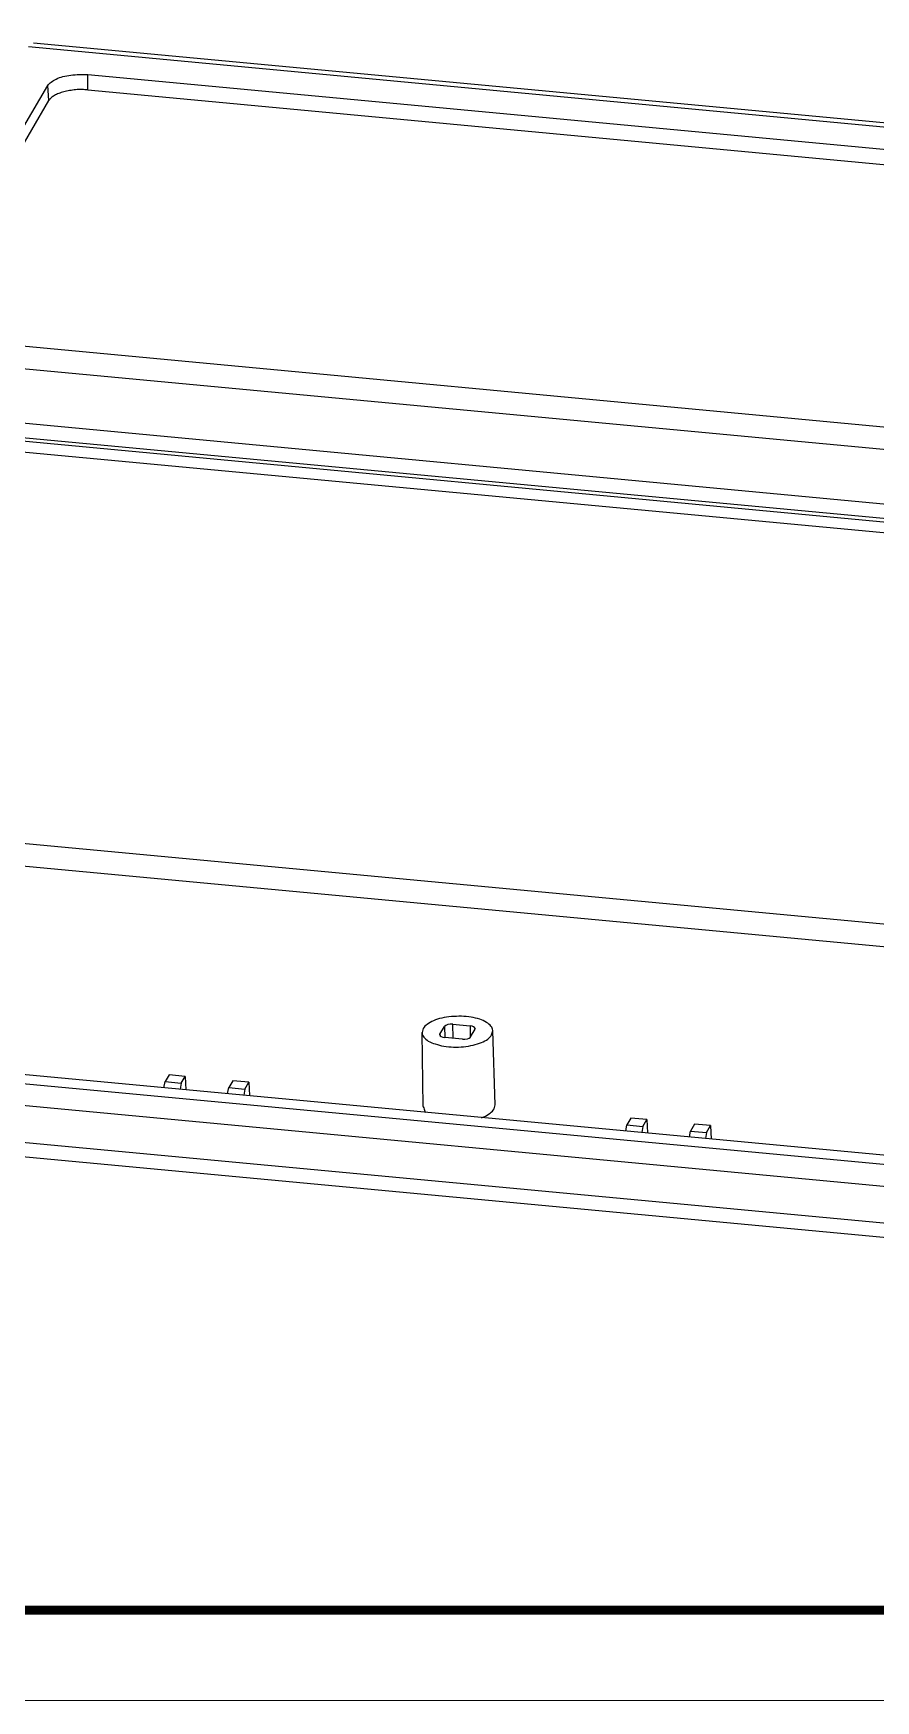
# Model space of a CAD drawing. Header units: millimetres. Extents: x 1690 to 2009, y -242 to -21.
# Drawn here: x 1741.9 to 1793.1, y -242.4 to -141.1 of the extents above; entities that cross this region are included whole.
import ezdxf

# ---------------------------------------------------------------- set-up
doc = ezdxf.new("R2010")
doc.units = ezdxf.units.MM
doc.layers.add('06___PRT_ALL_SURFS', color=7, linetype='Continuous')
doc.layers.add('from', color=7, linetype='Continuous', lineweight=13)

# ---------------------------------------------------------------- blocks, each defined once
blk = doc.blocks.new('u40')
at = {"color": 7, "linetype": 'Continuous'}
for p, q in [((-86.55, 78.15), (-78.14, 92.45)), ((-78.07, 91.54), (-78.14, 92.45)), ((-75.7, 93.12), (-14.19, 87.35)), ((-75.7, 92.19), (-75.7, 93.12)), ((-86.33, 77.49), (-78.07, 91.54)), ((-75.7, 92.19), (-14.18, 86.43)), ((-23.6, 71.35), (-85.12, 77.12)), ((-90.81, 72.1), (-20.54, 65.52)), ((-20.77, 64.65), (-91.07, 71.24)), ((-20.65, 65.3), (-90.95, 71.89)), ((-91.35, 47.51), (-19.73, 40.79)), ((-19.47, 39.37), (-91.09, 46.08)), ((-55.32, 35.15), (-55.39, 34.91)), ((-55.33, 30.41), (-55.39, 34.91)), ((-54.31, 34.76), (-54.3, 34.81)), ((-54.3, 34.81), (-54.02, 35.28)), ((-54.3, 34.81), (-54.29, 34.73)), ((-54.02, 35.28), (-54, 34.6)), ((-52.94, 34.5), (-54.01, 34.6)), ((-53.53, 35.41), (-52.47, 35.31)), ((-53.53, 35.41), (-53.51, 34.56)), ((-52.47, 35.31), (-52.46, 34.64)), ((-52.18, 35.11), (-52.46, 34.64)), ((-52.17, 35.15), (-52.18, 35.11)), ((-51.16, 34.76), (-51.09, 35.01)), ((-50.94, 30.51), (-51.09, 35.01)), ((-91.17, 32.88), (-19.5, 26.17)), ((-19.21, 26.69), (-90.84, 33.4)), ((-91.4, 31.58), (-19.73, 24.86)), ((-71.08, 31.55), (-71.01, 31.92)), ((-70.77, 32.33), (-71.01, 31.92)), ((-71.01, 31.92), (-70.04, 31.83)), ((-69.8, 32.24), (-70.77, 32.33)), ((-70.04, 31.83), (-70.1, 31.46)), ((-70.04, 31.83), (-69.8, 32.24)), ((-69.8, 32.24), (-69.75, 31.43)), ((-67.21, 31.19), (-67.14, 31.56)), ((-66.9, 31.97), (-67.14, 31.56)), ((-67.14, 31.56), (-66.17, 31.46)), ((-65.93, 31.88), (-66.9, 31.97)), ((-66.17, 31.46), (-66.23, 31.1)), ((-66.17, 31.46), (-65.93, 31.88)), ((-65.93, 31.88), (-65.88, 31.07)), ((-51.01, 30.26), (-50.94, 30.51)), ((-42.7, 29.7), (-42.94, 29.29)), ((-41.73, 29.61), (-42.7, 29.7)), ((-41.97, 29.2), (-41.73, 29.61)), ((-41.73, 29.61), (-41.68, 28.8)), ((-19.63, 22.59), (-91.43, 29.32)), ((-19.39, 21.7), (-91.19, 28.43)), ((-43.01, 28.92), (-42.94, 29.29)), ((-42.94, 29.29), (-41.97, 29.2)), ((-41.97, 29.2), (-42.03, 28.83)), ((-39.14, 28.56), (-39.07, 28.92)), ((-38.83, 29.34), (-39.07, 28.92)), ((-39.07, 28.92), (-38.1, 28.83)), ((-37.86, 29.25), (-38.83, 29.34)), ((-38.1, 28.83), (-38.16, 28.47)), ((-38.1, 28.83), (-37.86, 29.25)), ((-37.86, 29.25), (-37.81, 28.43))]:
    blk.add_line(p, q, dxfattribs=at)
for centre, ratio, start_param, end_param in [((-53.91, 34.77), 0.435059, -3.133589, -1.834492), ((-53.63, 35.24), 0.435093, 1.307273, 2.877994), ((-52.84, 34.67), 0.435093, -1.834319, -0.263599), ((-52.57, 35.14), 0.435059, -0.002161, 1.307101)]:
    blk.add_ellipse(centre, major_axis=(0.4, 0.009), ratio=ratio, start_param=start_param, end_param=end_param, dxfattribs=at)
for points, start_tangent, end_tangent in [([(-78.14, 92.45), (-77.94, 92.66), (-77.63, 92.85), (-77.22, 93), (-76.74, 93.09), (-76.22, 93.13), (-75.7, 93.12)], (0.507097, 0.861889), (0.995635, -0.093332)), ([(-75.7, 92.19), (-76.07, 92.21), (-76.45, 92.2), (-76.82, 92.15), (-77.17, 92.08), (-77.48, 91.97), (-77.74, 91.85), (-77.94, 91.7), (-78.07, 91.54)], (-0.995635, 0.093332), (-0.507097, -0.861889)), ([(-51.09, 35.01), (-51.09, 35.03), (-51.2, 35.29), (-51.47, 35.52), (-51.88, 35.71), (-52.41, 35.84), (-53, 35.89), (-53.61, 35.87), (-54.19, 35.78), (-54.7, 35.62), (-55.08, 35.4), (-55.32, 35.15)], (-0.02741, 0.999624), (-0.507097, -0.861889)), ([(-55.39, 34.91), (-55.39, 34.89), (-55.28, 34.63), (-55.01, 34.39), (-54.59, 34.21), (-54.07, 34.08), (-53.47, 34.02), (-52.87, 34.04), (-52.28, 34.14), (-51.78, 34.3), (-51.39, 34.51), (-51.16, 34.76)], (0.007142, -0.999974), (0.507097, 0.861889)), ([(-55.33, 30.41), (-55.32, 30.39), (-55.22, 30.12), (-55.16, 30.05)], (0.007156, -0.999974), (0.695871, -0.718167)), ([(-51.77, 29.73), (-51.64, 29.78), (-51.25, 30), (-51.01, 30.26)], (0.93965, 0.342138), (0.507097, 0.861889))]:
    blk.add_spline(points, degree=3, dxfattribs=dict(at, start_tangent=start_tangent, end_tangent=end_tangent))
at = {"layer": '06___PRT_ALL_SURFS', "color": 7, "linetype": 'Continuous'}
for p, q in [((-9.08, 88.22), (-79.31, 94.8)), ((-8.8, 88.46), (-79.02, 95.04)), ((-90.22, 76.25), (-20, 69.66)), ((-90.8, 72.99), (-20.58, 66.41))]:
    blk.add_line(p, q, dxfattribs=at)

msp = doc.modelspace()

# ---------------------------------------------------------------- linework, layer by layer
at = {"layer": 'from'}
msp.add_lwpolyline([(1689.981, -242.447), (2008.908, -242.447), (2008.908, -20.821), (1689.981, -20.821)], close=True, dxfattribs=at)
at = {"layer": 'from', "const_width": 0.55}
msp.add_lwpolyline([(1695.477, -236.95), (1695.477, -26.317), (2003.411, -26.317), (2003.411, -236.95), (1695.477, -236.95)], dxfattribs=at)

# ---------------------------------------------------------------- block references
msp.add_blockref('u40', (1820.885, -236.748))

doc.saveas('drawing.dxf')
